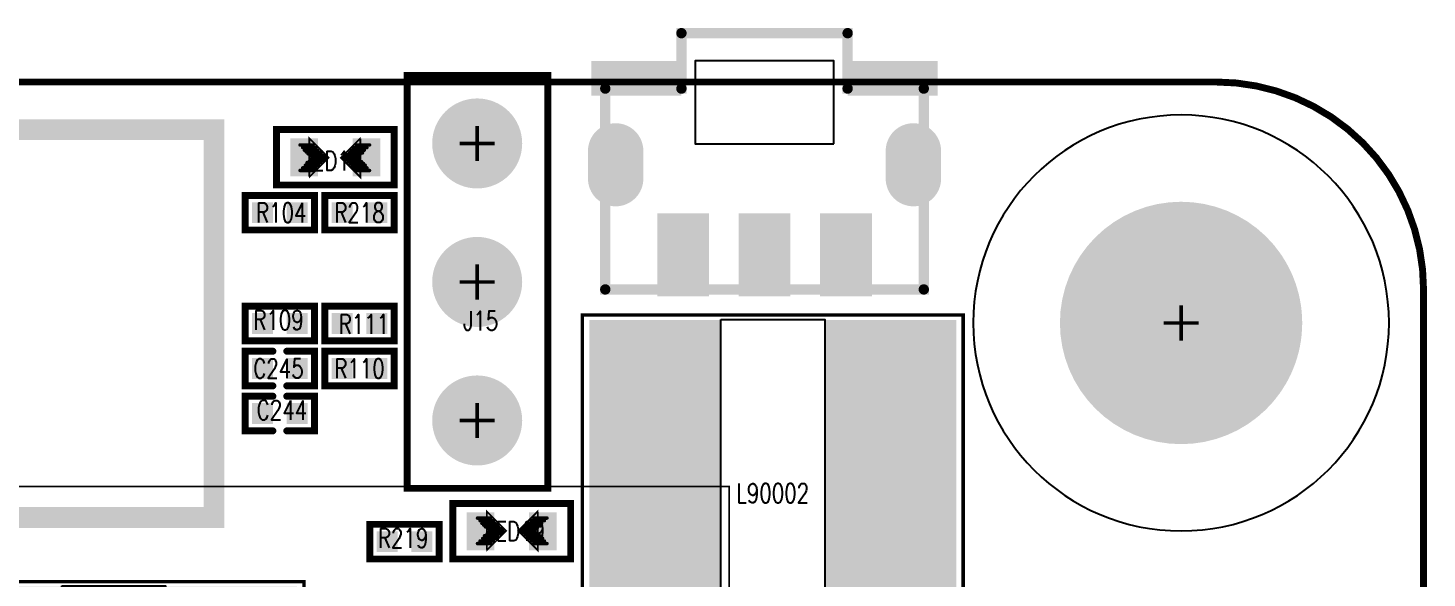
# Model space of a CAD drawing. Extents: x -54.9 to 3.9, y -25.5 to 62.3.
# Drawn here: x -16.64 to 3.57, y 54.33 to 62.27 of the extents above; entities that cross this region are included whole.
import ezdxf
from ezdxf.enums import TextEntityAlignment as Align

# ---------------------------------------------------------------- set-up
doc = ezdxf.new("R2010")
doc.units = 0
for name, pattern in [('KEEPOUT_00001000$0', [2, 1, 1]), ('TRMIDX_0', [2, 1, 1]), ('TRMIDX_1', [2, 1, 1])]:
    doc.linetypes.add(name, pattern=pattern)
for name, color, linetype in [('BOARD_OUTLINE_00', 255, 'CONTINUOUS'), ('DRIL_NPLTE_THRU_01', 3, 'CONTINUOUS'), ('DRIL_NPLTE_THRU_02', 176, 'CONTINUOUS'), ('DRIL_NPLTE_THRU_03', 222, 'CONTINUOUS'), ('DRIL_NPLTE_THRU_04', 34, 'CONTINUOUS'), ('DRIL_NPLTE_THRU_05', 171, 'CONTINUOUS'), ('DRIL_NPLTE_THRU_06', 186, 'CONTINUOUS'), ('DRIL_NPLTE_THRU_07', 6, 'CONTINUOUS'), ('DRIL_NPLTE_THRU_08', 2, 'CONTINUOUS'), ('DRIL_PLTE_THRU_01', 3, 'CONTINUOUS'), ('DRIL_PLTE_THRU_02', 176, 'CONTINUOUS'), ('DRIL_PLTE_THRU_03', 222, 'CONTINUOUS'), ('DRIL_PLTE_THRU_04', 34, 'CONTINUOUS'), ('DRIL_PLTE_THRU_05', 171, 'CONTINUOUS'), ('DRIL_PLTE_THRU_06', 186, 'CONTINUOUS'), ('DRIL_PLTE_THRU_07', 6, 'CONTINUOUS'), ('DRIL_PLTE_THRU_08', 2, 'CONTINUOUS'), ('DRIL_SYMBOL', 255, 'CONTINUOUS'), ('KEEPOUT_-1', 255, 'CONTINUOUS'), ('KEEPOUT_01', 4, 'CONTINUOUS'), ('PADS_BOT', 56, 'CONTINUOUS'), ('PADS_INNER', 96, 'CONTINUOUS'), ('PADS_TOP', 96, 'CONTINUOUS'), ('PADS_XR_122', 3, 'CONTINUOUS'), ('PADS_XR_123', 3, 'CONTINUOUS'), ('PART_NAME_126', 6, 'CONTINUOUS'), ('PART_TOP_2DLINE_01', 254, 'CONTINUOUS'), ('PART_TOP_2DLINE_126', 254, 'CONTINUOUS'), ('PART_TOP_COPPER_01', 254, 'CONTINUOUS')]:
    doc.layers.add(name, color=color, linetype=linetype)
doc.styles.add('W0$04', font='simplex', dxfattribs={"width": 0.75})

# ---------------------------------------------------------------- blocks, each defined once
blk = doc.blocks.new('BOARD_1')
at = {"layer": 'BOARD_OUTLINE_00', "const_width": 0.1}
blk.add_lwpolyline([(2.96515, 77.63739, 0.41421356), (-0.03411, 74.63813), (-0.03411, -4.3651, 0.41421356), (2.96515, -7.36436), (52.96851, -7.36436, 0.41421356), (55.96777, -4.3651), (55.96777, 74.63813, 0.41421356), (52.96851, 77.63739)], format="xyb", close=True, dxfattribs=at)
blk = doc.blocks.new('PART_BODY_TOP_22')
at = {"layer": 'KEEPOUT_-1', "linetype": 'KEEPOUT_00001000$0'}
blk.add_lwpolyline([(-3.003, 0, 1), (3.003, 0, 1)], format="xyb", close=True, dxfattribs=at)
at = {"layer": 'KEEPOUT_01', "linetype": 'KEEPOUT_00001000$0'}
blk.add_lwpolyline([(-3.003, 0, 1), (3.003, 0, 1)], format="xyb", close=True, dxfattribs=at)
blk = doc.blocks.new('DRIL_SYMBOL_3$5')
at = {"layer": 'DRIL_SYMBOL', "const_width": 0.0508}
for points in [[(0, -0.254), (0, 0.254)], [(-0.254, 0), (0.254, 0)]]:
    blk.add_lwpolyline(points, dxfattribs=at)
blk = doc.blocks.new('DRIL_HOLE_3$5')
at = {"const_width": 1.75}
blk.add_lwpolyline([(-0.875, 0, 1), (0.875, 0, 1)], format="xyb", close=True, dxfattribs=at)
blk.add_blockref('DRIL_SYMBOL_3$5', (0, 0))
blk = doc.blocks.new('PAD_0')
at = {"const_width": 1.75}
blk.add_lwpolyline([(0, -0.875, 1), (0, 0.875, 1)], format="xyb", close=True, dxfattribs=at)
blk = doc.blocks.new('STK_TOP_50')
at = {"layer": 'DRIL_NPLTE_THRU_01'}
blk.add_blockref('DRIL_HOLE_3$5', (0, 0), dxfattribs=at)
at = {"layer": 'DRIL_NPLTE_THRU_02'}
blk.add_blockref('DRIL_HOLE_3$5', (0, 0), dxfattribs=at)
at = {"layer": 'DRIL_NPLTE_THRU_03'}
blk.add_blockref('DRIL_HOLE_3$5', (0, 0), dxfattribs=at)
at = {"layer": 'DRIL_NPLTE_THRU_04'}
blk.add_blockref('DRIL_HOLE_3$5', (0, 0), dxfattribs=at)
at = {"layer": 'DRIL_NPLTE_THRU_05'}
blk.add_blockref('DRIL_HOLE_3$5', (0, 0), dxfattribs=at)
at = {"layer": 'DRIL_NPLTE_THRU_06'}
blk.add_blockref('DRIL_HOLE_3$5', (0, 0), dxfattribs=at)
at = {"layer": 'DRIL_NPLTE_THRU_07'}
blk.add_blockref('DRIL_HOLE_3$5', (0, 0), dxfattribs=at)
at = {"layer": 'DRIL_NPLTE_THRU_08'}
blk.add_blockref('DRIL_HOLE_3$5', (0, 0), dxfattribs=at)
at = {"layer": 'PADS_BOT'}
blk.add_blockref('PAD_0', (0, 0), dxfattribs=at)
at = {"layer": 'PADS_INNER'}
blk.add_blockref('PAD_0', (0, 0), dxfattribs=at)
at = {"layer": 'PADS_TOP'}
blk.add_blockref('PAD_0', (0, 0), dxfattribs=at)
blk = doc.blocks.new('SYM_TOP_42')
for name in ['PART_BODY_TOP_22', 'STK_TOP_50']:
    blk.add_blockref(name, (0, 0))
blk = doc.blocks.new('PART_TOP_0')
blk.add_blockref('SYM_TOP_42', (0, 0))
blk = doc.blocks.new('SMOOTH_0$1')
at = {"const_width": 0.05}
blk.add_lwpolyline([(-0.025, 0, 1), (0.025, 0, 1)], format="xyb", close=True, dxfattribs=at)
blk = doc.blocks.new('PART_BODY_TOP_166')
at = {"layer": 'PART_TOP_2DLINE_126', "const_width": 0.1}
blk.add_lwpolyline([(-0.5, 0.25), (0.5, 0.25), (0.5, -0.25), (-0.5, -0.25)], close=True, dxfattribs=at)
at = {"layer": 'PART_TOP_2DLINE_126'}
for p in [(-0.5, 0.25), (0.5, 0.25), (-0.5, -0.25), (0.5, -0.25)]:
    blk.add_blockref('SMOOTH_0$1', p, dxfattribs=at)
blk = doc.blocks.new('DRIL_HOLE_0')
blk.add_lwpolyline([(0, 0, 1), (0, 0, 1)], format="xyb", close=True)
blk = doc.blocks.new('PAD_1')
blk.add_lwpolyline([(0, 0, 1), (0, 0, 1)], format="xyb", close=True)
blk = doc.blocks.new('PAD_13')
at = {"const_width": 0.3}
blk.add_lwpolyline([(-0.15, 0), (0.15, 0)], dxfattribs=at)
blk = doc.blocks.new('STK_TOP_408')
at = {"layer": 'DRIL_NPLTE_THRU_01'}
blk.add_blockref('DRIL_HOLE_0', (0, 0), dxfattribs=at)
at = {"layer": 'DRIL_NPLTE_THRU_02'}
blk.add_blockref('DRIL_HOLE_0', (0, 0), dxfattribs=at)
at = {"layer": 'DRIL_NPLTE_THRU_03'}
blk.add_blockref('DRIL_HOLE_0', (0, 0), dxfattribs=at)
at = {"layer": 'DRIL_NPLTE_THRU_04'}
blk.add_blockref('DRIL_HOLE_0', (0, 0), dxfattribs=at)
at = {"layer": 'DRIL_NPLTE_THRU_05'}
blk.add_blockref('DRIL_HOLE_0', (0, 0), dxfattribs=at)
at = {"layer": 'DRIL_NPLTE_THRU_06'}
blk.add_blockref('DRIL_HOLE_0', (0, 0), dxfattribs=at)
at = {"layer": 'DRIL_NPLTE_THRU_07'}
blk.add_blockref('DRIL_HOLE_0', (0, 0), dxfattribs=at)
at = {"layer": 'DRIL_NPLTE_THRU_08'}
blk.add_blockref('DRIL_HOLE_0', (0, 0), dxfattribs=at)
at = {"layer": 'PADS_BOT'}
blk.add_blockref('PAD_1', (0, 0), dxfattribs=at)
at = {"layer": 'PADS_INNER'}
blk.add_blockref('PAD_1', (0, 0), dxfattribs=at)
at = {"layer": 'PADS_TOP'}
blk.add_blockref('PAD_13', (0, 0), dxfattribs=at)
blk = doc.blocks.new('SYM_TOP_5')
for name, p in [('PART_BODY_TOP_166', (0, 0)), ('STK_TOP_408', (-0.25, 0)), ('STK_TOP_408', (0.25, 0))]:
    blk.add_blockref(name, p)
blk = doc.blocks.new('PART_TOP_7')
blk.add_blockref('SYM_TOP_5', (0, 0))
at = {"layer": 'PART_NAME_126', "style": 'W0$04', "width": 0.75}
blk.add_text('R109', height=0.28, rotation=180, dxfattribs=at).set_placement((0.02, -0.05), align=Align.MIDDLE_CENTER)
blk = doc.blocks.new('SMOOTH_0$0508')
at = {"const_width": 0.0254}
blk.add_lwpolyline([(-0.0127, 0, 1), (0.0127, 0, 1)], format="xyb", close=True, dxfattribs=at)
blk = doc.blocks.new('PART_BODY_TOP_170')
at = {"layer": 'KEEPOUT_01', "linetype": 'KEEPOUT_00001000$0'}
blk.add_lwpolyline([(-0.75, 2.51), (0.75, 2.51), (0.75, -2.5), (-0.75, -2.5)], close=True, dxfattribs=at)
at = {"layer": 'PART_TOP_2DLINE_126', "const_width": 0.0508}
blk.add_lwpolyline([(-2.75207, 2.572), (2.74793, 2.572), (2.74793, -2.573), (-2.75207, -2.573)], close=True, dxfattribs=at)
at = {"layer": 'PART_TOP_2DLINE_126'}
for p in [(-2.75207, 2.572), (2.74793, 2.572), (-2.75207, -2.573), (2.74793, -2.573)]:
    blk.add_blockref('SMOOTH_0$0508', p, dxfattribs=at)
blk = doc.blocks.new('PAD_16')
at = {"const_width": 1.9}
blk.add_lwpolyline([(-2.5, 0), (2.5, 0)], dxfattribs=at)
blk = doc.blocks.new('STK_TOP_427')
at = {"layer": 'DRIL_PLTE_THRU_01'}
blk.add_blockref('DRIL_HOLE_0', (0, 0), dxfattribs=at)
at = {"layer": 'DRIL_PLTE_THRU_02'}
blk.add_blockref('DRIL_HOLE_0', (0, 0), dxfattribs=at)
at = {"layer": 'DRIL_PLTE_THRU_03'}
blk.add_blockref('DRIL_HOLE_0', (0, 0), dxfattribs=at)
at = {"layer": 'DRIL_PLTE_THRU_04'}
blk.add_blockref('DRIL_HOLE_0', (0, 0), dxfattribs=at)
at = {"layer": 'DRIL_PLTE_THRU_05'}
blk.add_blockref('DRIL_HOLE_0', (0, 0), dxfattribs=at)
at = {"layer": 'DRIL_PLTE_THRU_06'}
blk.add_blockref('DRIL_HOLE_0', (0, 0), dxfattribs=at)
at = {"layer": 'DRIL_PLTE_THRU_07'}
blk.add_blockref('DRIL_HOLE_0', (0, 0), dxfattribs=at)
at = {"layer": 'DRIL_PLTE_THRU_08'}
blk.add_blockref('DRIL_HOLE_0', (0, 0), dxfattribs=at)
at = {"layer": 'PADS_BOT'}
blk.add_blockref('PAD_1', (0, 0), dxfattribs=at)
at = {"layer": 'PADS_INNER'}
blk.add_blockref('PAD_1', (0, 0), dxfattribs=at)
at = {"layer": 'PADS_TOP', "rotation": 90}
blk.add_blockref('PAD_16', (0, 0), dxfattribs=at)
blk = doc.blocks.new('SYM_TOP_15')
for name, p in [('STK_TOP_427', (-1.7, 0)), ('STK_TOP_427', (1.7, 0)), ('PART_BODY_TOP_170', (0, 0))]:
    blk.add_blockref(name, p)
blk = doc.blocks.new('PART_TOP_23')
blk.add_blockref('SYM_TOP_15', (0, 0))
at = {"layer": 'PART_NAME_126', "style": 'W0$04', "width": 0.75}
blk.add_text('L14', height=0.28, dxfattribs=at).set_placement((-0.00207, -0.0005), align=Align.MIDDLE_CENTER)
blk = doc.blocks.new('PART_BODY_TOP_164')
at = {"layer": 'PART_TOP_2DLINE_126', "const_width": 0.1}
for points in [[(-0.1, 0.25), (-0.5, 0.25), (-0.5, -0.25), (-0.1, -0.25)], [(0.1, 0.25), (0.5, 0.25), (0.5, -0.25), (0.1, -0.25)]]:
    blk.add_lwpolyline(points, dxfattribs=at)
at = {"layer": 'PART_TOP_2DLINE_126'}
for p in [(-0.5, 0.25), (-0.1, 0.25), (0.1, 0.25), (0.5, 0.25), (-0.5, -0.25), (-0.1, -0.25), (0.1, -0.25), (0.5, -0.25)]:
    blk.add_blockref('SMOOTH_0$1', p, dxfattribs=at)
blk = doc.blocks.new('SYM_TOP_9')
for name, p in [('PART_BODY_TOP_164', (0, 0)), ('STK_TOP_408', (-0.25, 0)), ('STK_TOP_408', (0.25, 0))]:
    blk.add_blockref(name, p)
blk = doc.blocks.new('PART_TOP_124')
blk.add_blockref('SYM_TOP_9', (0, 0))
at = {"layer": 'PART_NAME_126', "style": 'W0$04', "width": 0.75}
blk.add_text('C244', height=0.28, rotation=180, dxfattribs=at).set_placement((-0.03, -0.05), align=Align.MIDDLE_CENTER)
blk = doc.blocks.new('PART_TOP_320')
blk.add_blockref('SYM_TOP_9', (0, 0))
at = {"layer": 'PART_NAME_126', "style": 'W0$04', "width": 0.75}
blk.add_text('C245', height=0.28, rotation=180, dxfattribs=at).set_placement((0.02, 0), align=Align.MIDDLE_CENTER)
blk = doc.blocks.new('SMOOTH_0$0254')
at = {"const_width": 0.0127}
blk.add_lwpolyline([(-0.00635, 0, 1), (0.00635, 0, 1)], format="xyb", close=True, dxfattribs=at)
blk = doc.blocks.new('PART_BODY_TOP_29')
at = {"layer": 'PART_TOP_2DLINE_126', "const_width": 0.1}
blk.add_lwpolyline([(0.85, -0.4), (0.85, 0.4), (-0.85, 0.4), (-0.85, -0.4)], close=True, dxfattribs=at)
at = {"layer": 'PART_TOP_COPPER_01', "linetype": 'TRMIDX_0', "const_width": 0.0508}
for points in [[(-0.3048, 0.1905), (-0.4953, 0.1905)], [(-0.2667, 0.1524), (-0.4572, 0.1524)], [(-0.2413, 0.1143), (-0.4318, 0.1143)], [(-0.2159, 0.0889), (-0.4064, 0.0889)], [(-0.1905, 0.0635), (-0.381, 0.0635)], [(-0.1524, 0.0381), (-0.3429, 0.0381)], [(-0.1397, -0.0127), (-0.3302, -0.0127)], [(-0.127, 0.0127), (-0.3175, 0.0127)], [(-0.3048, -0.1778), (-0.4953, -0.1778)], [(-0.2667, -0.1397), (-0.4572, -0.1397)], [(-0.2286, -0.1016), (-0.4191, -0.1016)], [(-0.2032, -0.0635), (-0.3937, -0.0635)], [(-0.1651, -0.0381), (-0.3556, -0.0381)]]:
    blk.add_lwpolyline(points, dxfattribs=at)
at = {"layer": 'PART_TOP_COPPER_01', "linetype": 'TRMIDX_0', "const_width": 0.0254}
for points in [[(-0.3556, -0.2667), (-0.08255, 0.00635), (-0.36195, 0.28575), (-0.36195, -0.254), (-0.3556, -0.254)], [(-0.3048, -0.1651), (-0.1397, 0), (-0.31115, 0.17145), (-0.31115, -0.1524), (-0.3048, -0.1524)]]:
    blk.add_lwpolyline(points, close=True, dxfattribs=at)
at = {"layer": 'PART_TOP_COPPER_01', "linetype": 'TRMIDX_1', "const_width": 0.0254}
for points in [[(0.3683, 0.2794), (0.09525, 0.00635), (0.37465, -0.27305), (0.37465, 0.2667), (0.3683, 0.2667)], [(0.3175, 0.1778), (0.1524, 0.0127), (0.32385, -0.15875), (0.32385, 0.1651), (0.3175, 0.1651)]]:
    blk.add_lwpolyline(points, close=True, dxfattribs=at)
at = {"layer": 'PART_TOP_COPPER_01', "linetype": 'TRMIDX_1', "const_width": 0.0508}
for points in [[(0.3175, 0.1905), (0.508, 0.1905)], [(0.1397, 0), (0.3302, 0)], [(0.1524, 0.0254), (0.3429, 0.0254)], [(0.1651, -0.0254), (0.3556, -0.0254)], [(0.1778, 0.0508), (0.3683, 0.0508)], [(0.2159, 0.0762), (0.4064, 0.0762)], [(0.2413, 0.1143), (0.4318, 0.1143)], [(0.2794, 0.1524), (0.4699, 0.1524)], [(0.2032, -0.0508), (0.3937, -0.0508)], [(0.2286, -0.0762), (0.4191, -0.0762)], [(0.254, -0.1016), (0.4445, -0.1016)], [(0.2794, -0.1397), (0.4699, -0.1397)], [(0.3175, -0.1778), (0.508, -0.1778)]]:
    blk.add_lwpolyline(points, dxfattribs=at)
at = {"layer": 'PART_TOP_2DLINE_126'}
for p in [(-0.85, 0.4), (0.85, 0.4), (-0.85, -0.4), (0.85, -0.4)]:
    blk.add_blockref('SMOOTH_0$1', p, dxfattribs=at)
at = {"layer": 'PART_TOP_COPPER_01'}
for name, p in [('SMOOTH_0$0508', (-0.4953, 0.1905)), ('SMOOTH_0$0254', (-0.36195, 0.28575)), ('SMOOTH_0$0508', (-0.3048, 0.1905)), ('SMOOTH_0$0508', (0.3175, 0.1905)), ('SMOOTH_0$0254', (0.3683, 0.2794)), ('SMOOTH_0$0254', (0.3683, 0.2667)), ('SMOOTH_0$0254', (0.37465, 0.2667)), ('SMOOTH_0$0508', (0.508, 0.1905)), ('SMOOTH_0$0508', (-0.4572, 0.1524)), ('SMOOTH_0$0508', (-0.4318, 0.1143)), ('SMOOTH_0$0508', (-0.4064, 0.0889)), ('SMOOTH_0$0508', (-0.381, 0.0635)), ('SMOOTH_0$0508', (-0.3429, 0.0381)), ('SMOOTH_0$0508', (-0.3302, -0.0127)), ('SMOOTH_0$0508', (-0.3175, 0.0127)), ('SMOOTH_0$0254', (-0.31115, 0.17145)), ('SMOOTH_0$0508', (-0.2667, 0.1524)), ('SMOOTH_0$0508', (-0.2413, 0.1143)), ('SMOOTH_0$0508', (-0.2159, 0.0889)), ('SMOOTH_0$0508', (-0.1905, 0.0635)), ('SMOOTH_0$0508', (-0.1524, 0.0381)), ('SMOOTH_0$0508', (-0.1397, -0.0127)), ('SMOOTH_0$0508', (-0.127, 0.0127)), ('SMOOTH_0$0254', (-0.1397, 0)), ('SMOOTH_0$0254', (-0.08255, 0.00635)), ('SMOOTH_0$0254', (0.09525, 0.00635)), ('SMOOTH_0$0508', (0.1397, 0)), ('SMOOTH_0$0508', (0.1524, 0.0254)), ('SMOOTH_0$0254', (0.1524, 0.0127)), ('SMOOTH_0$0508', (0.1651, -0.0254)), ('SMOOTH_0$0508', (0.1778, 0.0508)), ('SMOOTH_0$0508', (0.2159, 0.0762)), ('SMOOTH_0$0508', (0.2413, 0.1143)), ('SMOOTH_0$0508', (0.2794, 0.1524)), ('SMOOTH_0$0254', (0.3175, 0.1778)), ('SMOOTH_0$0254', (0.3175, 0.1651)), ('SMOOTH_0$0508', (0.3302, 0)), ('SMOOTH_0$0254', (0.32385, 0.1651)), ('SMOOTH_0$0508', (0.3429, 0.0254)), ('SMOOTH_0$0508', (0.3556, -0.0254)), ('SMOOTH_0$0508', (0.3683, 0.0508)), ('SMOOTH_0$0508', (0.4064, 0.0762)), ('SMOOTH_0$0508', (0.4318, 0.1143)), ('SMOOTH_0$0508', (0.4699, 0.1524)), ('SMOOTH_0$0508', (-0.4953, -0.1778)), ('SMOOTH_0$0508', (-0.4572, -0.1397)), ('SMOOTH_0$0508', (-0.4191, -0.1016)), ('SMOOTH_0$0508', (-0.3937, -0.0635)), ('SMOOTH_0$0508', (-0.3556, -0.0381)), ('SMOOTH_0$0508', (-0.3048, -0.1778)), ('SMOOTH_0$0254', (-0.31115, -0.1524)), ('SMOOTH_0$0254', (-0.3048, -0.1524)), ('SMOOTH_0$0254', (-0.3048, -0.1651)), ('SMOOTH_0$0508', (-0.2667, -0.1397)), ('SMOOTH_0$0508', (-0.2286, -0.1016)), ('SMOOTH_0$0508', (-0.2032, -0.0635)), ('SMOOTH_0$0508', (-0.1651, -0.0381)), ('SMOOTH_0$0508', (0.2032, -0.0508)), ('SMOOTH_0$0508', (0.2286, -0.0762)), ('SMOOTH_0$0508', (0.254, -0.1016)), ('SMOOTH_0$0508', (0.2794, -0.1397)), ('SMOOTH_0$0508', (0.3175, -0.1778)), ('SMOOTH_0$0254', (0.32385, -0.15875)), ('SMOOTH_0$0508', (0.3937, -0.0508)), ('SMOOTH_0$0508', (0.4191, -0.0762)), ('SMOOTH_0$0508', (0.4445, -0.1016)), ('SMOOTH_0$0508', (0.4699, -0.1397)), ('SMOOTH_0$0508', (0.508, -0.1778)), ('SMOOTH_0$0254', (-0.36195, -0.254)), ('SMOOTH_0$0254', (-0.3556, -0.254)), ('SMOOTH_0$0254', (-0.3556, -0.2667)), ('SMOOTH_0$0254', (0.37465, -0.27305))]:
    blk.add_blockref(name, p, dxfattribs=at)
blk = doc.blocks.new('PAD_18')
at = {"const_width": 0.4}
blk.add_lwpolyline([(-0.275, 0), (0.275, 0)], dxfattribs=at)
blk = doc.blocks.new('STK_TOP_121')
at = {"layer": 'DRIL_PLTE_THRU_01'}
blk.add_blockref('DRIL_HOLE_0', (0, 0), dxfattribs=at)
at = {"layer": 'DRIL_PLTE_THRU_02'}
blk.add_blockref('DRIL_HOLE_0', (0, 0), dxfattribs=at)
at = {"layer": 'DRIL_PLTE_THRU_03'}
blk.add_blockref('DRIL_HOLE_0', (0, 0), dxfattribs=at)
at = {"layer": 'DRIL_PLTE_THRU_04'}
blk.add_blockref('DRIL_HOLE_0', (0, 0), dxfattribs=at)
at = {"layer": 'DRIL_PLTE_THRU_05'}
blk.add_blockref('DRIL_HOLE_0', (0, 0), dxfattribs=at)
at = {"layer": 'DRIL_PLTE_THRU_06'}
blk.add_blockref('DRIL_HOLE_0', (0, 0), dxfattribs=at)
at = {"layer": 'DRIL_PLTE_THRU_07'}
blk.add_blockref('DRIL_HOLE_0', (0, 0), dxfattribs=at)
at = {"layer": 'DRIL_PLTE_THRU_08'}
blk.add_blockref('DRIL_HOLE_0', (0, 0), dxfattribs=at)
at = {"layer": 'PADS_BOT'}
blk.add_blockref('PAD_1', (0, 0), dxfattribs=at)
at = {"layer": 'PADS_INNER'}
blk.add_blockref('PAD_1', (0, 0), dxfattribs=at)
at = {"layer": 'PADS_TOP', "rotation": 90}
blk.add_blockref('PAD_18', (0, 0), dxfattribs=at)
blk = doc.blocks.new('SYM_TOP_22')
for name, p in [('PART_BODY_TOP_29', (0, 0)), ('STK_TOP_121', (-0.45, 0)), ('STK_TOP_121', (0.45, 0))]:
    blk.add_blockref(name, p)
blk = doc.blocks.new('PART_TOP_405')
blk.add_blockref('SYM_TOP_22', (0, 0))
at = {"layer": 'PART_NAME_126', "style": 'W0$04', "width": 0.75}
blk.add_text('ED18', height=0.28, rotation=180, dxfattribs=at).set_placement((-0.03, 0.05), align=Align.MIDDLE_CENTER)
blk = doc.blocks.new('PART_TOP_412')
blk.add_blockref('SYM_TOP_22', (0, 0))
at = {"layer": 'PART_NAME_126', "style": 'W0$04', "width": 0.75}
blk.add_text('ED19', height=0.28, dxfattribs=at).set_placement((0.12, 0), align=Align.MIDDLE_CENTER)
blk = doc.blocks.new('SMOOTH_0$3')
at = {"const_width": 0.15}
blk.add_lwpolyline([(-0.075, 0, 1), (0.075, 0, 1)], format="xyb", close=True, dxfattribs=at)
blk = doc.blocks.new('PART_BODY_TOP_174')
at = {"layer": 'PART_TOP_2DLINE_126', "const_width": 0.3}
blk.add_lwpolyline([(-3.55, 1.25), (17.5, 1.25), (17.5, -4.35), (-3.55, -4.35)], close=True, dxfattribs=at)
at = {"layer": 'PART_TOP_2DLINE_126'}
for p in [(-3.55, 1.25), (-3.55, -4.35)]:
    blk.add_blockref('SMOOTH_0$3', p, dxfattribs=at)
blk = doc.blocks.new('SYM_TOP_39')
blk.add_blockref('PART_BODY_TOP_174', (0, 0))
blk = doc.blocks.new('PART_TOP_415')
blk.add_blockref('SYM_TOP_39', (0, 0))
blk = doc.blocks.new('PART_TOP_422')
blk.add_blockref('SYM_TOP_15', (0, 0))
at = {"layer": 'PART_NAME_126', "style": 'W0$04', "width": 0.75}
blk.add_text('L90002', height=0.28, dxfattribs=at).set_placement((-0.00207, -0.0005), align=Align.MIDDLE_CENTER)
blk = doc.blocks.new('PART_BODY_TOP_165')
at = {"layer": 'PART_TOP_2DLINE_126', "const_width": 0.0254}
blk.add_lwpolyline([(-10.97, 4.84), (10.97, 4.84), (10.97, -31.58), (-10.97, -31.58)], close=True, dxfattribs=at)
at = {"layer": 'PART_TOP_2DLINE_126'}
blk.add_blockref('SMOOTH_0$0254', (10.97, -31.58), dxfattribs=at)
blk = doc.blocks.new('SYM_TOP_48')
blk.add_blockref('PART_BODY_TOP_165', (0, 0))
blk = doc.blocks.new('PART_TOP_432')
blk.add_blockref('SYM_TOP_48', (0, 0))
blk = doc.blocks.new('PART_TOP_506')
blk.add_blockref('SYM_TOP_5', (0, 0))
at = {"layer": 'PART_NAME_126', "style": 'W0$04', "width": 0.75}
blk.add_text('R104', height=0.28, dxfattribs=at).set_placement((0.02, 0), align=Align.MIDDLE_CENTER)
blk = doc.blocks.new('PART_TOP_508')
blk.add_blockref('SYM_TOP_5', (0, 0))
at = {"layer": 'PART_NAME_126', "style": 'W0$04', "width": 0.75}
blk.add_text('R110', height=0.28, dxfattribs=at).set_placement((0, 0), align=Align.MIDDLE_CENTER)
blk = doc.blocks.new('PART_TOP_617')
blk.add_blockref('SYM_TOP_5', (0, 0))
at = {"layer": 'PART_NAME_126', "style": 'W0$04', "width": 0.75}
blk.add_text('R219', height=0.28, rotation=180, dxfattribs=at).set_placement((0.02, -0.05), align=Align.MIDDLE_CENTER)
blk = doc.blocks.new('PART_BODY_TOP_193')
at = {"layer": 'PART_TOP_2DLINE_126', "const_width": 0.1}
blk.add_lwpolyline([(-1.01, 0.98), (1.02, 0.98), (1.02, -4.98), (-1.01, -4.98)], close=True, dxfattribs=at)
at = {"layer": 'PART_TOP_2DLINE_126'}
for p in [(-1.01, 0.98), (1.02, 0.98), (-1.01, -4.98), (1.02, -4.98)]:
    blk.add_blockref('SMOOTH_0$1', p, dxfattribs=at)
blk = doc.blocks.new('DRIL_SYMBOL_0$8')
at = {"layer": 'DRIL_SYMBOL', "const_width": 0.0508}
for points in [[(0, -0.254), (0, 0.254)], [(-0.254, 0), (0.254, 0)]]:
    blk.add_lwpolyline(points, dxfattribs=at)
blk = doc.blocks.new('DRIL_HOLE_0$8')
at = {"const_width": 0.4}
blk.add_lwpolyline([(-0.2, 0, 1), (0.2, 0, 1)], format="xyb", close=True, dxfattribs=at)
blk.add_blockref('DRIL_SYMBOL_0$8', (0, 0))
blk = doc.blocks.new('PAD_27')
at = {"const_width": 0.65}
blk.add_lwpolyline([(0, -0.325, 1), (0, 0.325, 1)], format="xyb", close=True, dxfattribs=at)
blk = doc.blocks.new('STK_TOP_495')
at = {"layer": 'DRIL_PLTE_THRU_01'}
blk.add_blockref('DRIL_HOLE_0$8', (0, 0), dxfattribs=at)
at = {"layer": 'DRIL_PLTE_THRU_02'}
blk.add_blockref('DRIL_HOLE_0$8', (0, 0), dxfattribs=at)
at = {"layer": 'DRIL_PLTE_THRU_03'}
blk.add_blockref('DRIL_HOLE_0$8', (0, 0), dxfattribs=at)
at = {"layer": 'DRIL_PLTE_THRU_04'}
blk.add_blockref('DRIL_HOLE_0$8', (0, 0), dxfattribs=at)
at = {"layer": 'DRIL_PLTE_THRU_05'}
blk.add_blockref('DRIL_HOLE_0$8', (0, 0), dxfattribs=at)
at = {"layer": 'DRIL_PLTE_THRU_06'}
blk.add_blockref('DRIL_HOLE_0$8', (0, 0), dxfattribs=at)
at = {"layer": 'DRIL_PLTE_THRU_07'}
blk.add_blockref('DRIL_HOLE_0$8', (0, 0), dxfattribs=at)
at = {"layer": 'DRIL_PLTE_THRU_08'}
blk.add_blockref('DRIL_HOLE_0$8', (0, 0), dxfattribs=at)
at = {"layer": 'PADS_BOT'}
blk.add_blockref('PAD_27', (0, 0), dxfattribs=at)
at = {"layer": 'PADS_INNER'}
blk.add_blockref('PAD_27', (0, 0), dxfattribs=at)
at = {"layer": 'PADS_TOP'}
blk.add_blockref('PAD_27', (0, 0), dxfattribs=at)
blk = doc.blocks.new('SYM_TOP_67')
for name, p in [('PART_BODY_TOP_193', (0, 0)), ('STK_TOP_495', (0, 0)), ('STK_TOP_495', (0, -2)), ('STK_TOP_495', (0, -4))]:
    blk.add_blockref(name, p)
blk = doc.blocks.new('PART_TOP_687')
blk.add_blockref('SYM_TOP_67', (0, 0))
at = {"layer": 'PART_NAME_126', "style": 'W0$04', "width": 0.75}
blk.add_text('J15', height=0.28, dxfattribs=at).set_placement((-0.2, -2.7))
blk = doc.blocks.new('PART_TOP_690')
blk.add_blockref('SYM_TOP_5', (0, 0))
at = {"layer": 'PART_NAME_126', "style": 'W0$04', "width": 0.75}
blk.add_text('R111', height=0.28, dxfattribs=at).set_placement((-0.3, -0.15))
blk = doc.blocks.new('PART_TOP_712')
blk.add_blockref('SYM_TOP_5', (0, 0))
at = {"layer": 'PART_NAME_126', "style": 'W0$04', "width": 0.75}
blk.add_text('R218', height=0.28, rotation=180, dxfattribs=at).set_placement((0, 0), align=Align.MIDDLE_CENTER)
blk = doc.blocks.new('SMOOTH_0$15001')
at = {"const_width": 0.075005}
blk.add_lwpolyline([(-0.037502, 0, 1), (0.037502, 0, 1)], format="xyb", close=True, dxfattribs=at)
blk = doc.blocks.new('PART_BODY_TOP_226')
at = {"layer": 'KEEPOUT_01', "linetype": 'KEEPOUT_00001000$0'}
blk.add_lwpolyline([(-1, 1.2), (-1, 0), (1, 0), (1, 1.2)], close=True, dxfattribs=at)
at = {"layer": 'PART_TOP_2DLINE_01', "const_width": 0.15}
blk.add_lwpolyline([(-1.2, -0.4), (1.2, -0.4), (1.2, 0.4), (2.3, 0.4), (2.3, 3.3), (-2.3, 3.3), (-2.3, 0.4), (-1.2, 0.4)], close=True, dxfattribs=at)
at = {"layer": 'PART_TOP_2DLINE_01'}
for p in [(-2.3, 3.3), (2.3, 3.3), (-2.3, 0.4), (-1.2, 0.4), (1.2, 0.4), (2.3, 0.4), (-1.2, -0.4), (1.2, -0.4)]:
    blk.add_blockref('SMOOTH_0$15001', p, dxfattribs=at)
blk = doc.blocks.new('PAD_70')
at = {"const_width": 0.75}
blk.add_lwpolyline([(-0.6, 0), (0.6, 0)], dxfattribs=at)
blk = doc.blocks.new('STK_TOP_625')
at = {"layer": 'DRIL_PLTE_THRU_01'}
blk.add_blockref('DRIL_HOLE_0', (0, 0), dxfattribs=at)
at = {"layer": 'DRIL_PLTE_THRU_02'}
blk.add_blockref('DRIL_HOLE_0', (0, 0), dxfattribs=at)
at = {"layer": 'DRIL_PLTE_THRU_03'}
blk.add_blockref('DRIL_HOLE_0', (0, 0), dxfattribs=at)
at = {"layer": 'DRIL_PLTE_THRU_04'}
blk.add_blockref('DRIL_HOLE_0', (0, 0), dxfattribs=at)
at = {"layer": 'DRIL_PLTE_THRU_05'}
blk.add_blockref('DRIL_HOLE_0', (0, 0), dxfattribs=at)
at = {"layer": 'DRIL_PLTE_THRU_06'}
blk.add_blockref('DRIL_HOLE_0', (0, 0), dxfattribs=at)
at = {"layer": 'DRIL_PLTE_THRU_07'}
blk.add_blockref('DRIL_HOLE_0', (0, 0), dxfattribs=at)
at = {"layer": 'DRIL_PLTE_THRU_08'}
blk.add_blockref('DRIL_HOLE_0', (0, 0), dxfattribs=at)
at = {"layer": 'PADS_BOT'}
blk.add_blockref('PAD_1', (0, 0), dxfattribs=at)
at = {"layer": 'PADS_INNER'}
blk.add_blockref('PAD_1', (0, 0), dxfattribs=at)
at = {"layer": 'PADS_TOP', "rotation": 90}
blk.add_blockref('PAD_70', (0, 0), dxfattribs=at)
at = {"layer": 'PADS_XR_122'}
blk.add_blockref('PAD_1', (0, 0), dxfattribs=at)
at = {"layer": 'PADS_XR_123', "rotation": 90}
blk.add_blockref('PAD_70', (0, 0), dxfattribs=at)
blk = doc.blocks.new('DRIL_SLOT_0001900035000000900')
at = {"const_width": 0.25}
blk.add_lwpolyline([(0.125, -0.2), (0.125, 0.2, 1), (-0.125, 0.2), (-0.125, -0.2, 1)], format="xyb", close=True, dxfattribs=at)
blk = doc.blocks.new('PAD_71')
at = {"const_width": 0.4}
blk.add_lwpolyline([(-0.2, -0.2), (0.2, -0.2, 1), (0.2, 0.2), (-0.2, 0.2, 1)], format="xyb", close=True, dxfattribs=at)
blk = doc.blocks.new('STK_TOP_626')
at = {"layer": 'DRIL_PLTE_THRU_01'}
blk.add_blockref('DRIL_SLOT_0001900035000000900', (0, 0), dxfattribs=at)
at = {"layer": 'DRIL_PLTE_THRU_02'}
blk.add_blockref('DRIL_SLOT_0001900035000000900', (0, 0), dxfattribs=at)
at = {"layer": 'DRIL_PLTE_THRU_03'}
blk.add_blockref('DRIL_SLOT_0001900035000000900', (0, 0), dxfattribs=at)
at = {"layer": 'DRIL_PLTE_THRU_04'}
blk.add_blockref('DRIL_SLOT_0001900035000000900', (0, 0), dxfattribs=at)
at = {"layer": 'DRIL_PLTE_THRU_05'}
blk.add_blockref('DRIL_SLOT_0001900035000000900', (0, 0), dxfattribs=at)
at = {"layer": 'DRIL_PLTE_THRU_06'}
blk.add_blockref('DRIL_SLOT_0001900035000000900', (0, 0), dxfattribs=at)
at = {"layer": 'DRIL_PLTE_THRU_07'}
blk.add_blockref('DRIL_SLOT_0001900035000000900', (0, 0), dxfattribs=at)
at = {"layer": 'DRIL_PLTE_THRU_08'}
blk.add_blockref('DRIL_SLOT_0001900035000000900', (0, 0), dxfattribs=at)
at = {"layer": 'PADS_BOT', "rotation": 90}
blk.add_blockref('PAD_71', (0, 0), dxfattribs=at)
at = {"layer": 'PADS_INNER', "rotation": 90}
blk.add_blockref('PAD_71', (0, 0), dxfattribs=at)
at = {"layer": 'PADS_TOP', "rotation": 90}
blk.add_blockref('PAD_71', (0, 0), dxfattribs=at)
blk = doc.blocks.new('PAD_72')
at = {"const_width": 0.5}
blk.add_lwpolyline([(-0.65, 0), (0.65, 0)], dxfattribs=at)
blk = doc.blocks.new('STK_TOP_627')
at = {"layer": 'DRIL_PLTE_THRU_01'}
blk.add_blockref('DRIL_HOLE_0', (0, 0), dxfattribs=at)
at = {"layer": 'DRIL_PLTE_THRU_02'}
blk.add_blockref('DRIL_HOLE_0', (0, 0), dxfattribs=at)
at = {"layer": 'DRIL_PLTE_THRU_03'}
blk.add_blockref('DRIL_HOLE_0', (0, 0), dxfattribs=at)
at = {"layer": 'DRIL_PLTE_THRU_04'}
blk.add_blockref('DRIL_HOLE_0', (0, 0), dxfattribs=at)
at = {"layer": 'DRIL_PLTE_THRU_05'}
blk.add_blockref('DRIL_HOLE_0', (0, 0), dxfattribs=at)
at = {"layer": 'DRIL_PLTE_THRU_06'}
blk.add_blockref('DRIL_HOLE_0', (0, 0), dxfattribs=at)
at = {"layer": 'DRIL_PLTE_THRU_07'}
blk.add_blockref('DRIL_HOLE_0', (0, 0), dxfattribs=at)
at = {"layer": 'DRIL_PLTE_THRU_08'}
blk.add_blockref('DRIL_HOLE_0', (0, 0), dxfattribs=at)
at = {"layer": 'PADS_BOT'}
blk.add_blockref('PAD_1', (0, 0), dxfattribs=at)
at = {"layer": 'PADS_INNER'}
blk.add_blockref('PAD_1', (0, 0), dxfattribs=at)
at = {"layer": 'PADS_TOP'}
blk.add_blockref('PAD_72', (0, 0), dxfattribs=at)
at = {"layer": 'PADS_XR_123'}
blk.add_blockref('PAD_72', (0, 0), dxfattribs=at)
blk = doc.blocks.new('SYM_TOP_80')
for name, p in [('STK_TOP_625', (-1.175, 2.8)), ('STK_TOP_625', (0, 2.8)), ('STK_TOP_625', (1.175, 2.8)), ('PART_BODY_TOP_226', (0, 0)), ('STK_TOP_626', (-2.15, 1.5)), ('STK_TOP_626', (2.15, 1.5)), ('STK_TOP_627', (-1.85, 0.25)), ('STK_TOP_627', (1.85, 0.25))]:
    blk.add_blockref(name, p)
blk = doc.blocks.new('PART_TOP_820')
blk.add_blockref('SYM_TOP_80', (0, 0))

msp = doc.modelspace()

# ---------------------------------------------------------------- block references
for name, p, rotation in [('PART_TOP_820', (-6, 61.792), 180), ('PART_TOP_415', (-17.502, 56.449), 180), ('PART_TOP_405', (-12.2, 60.4), 180), ('PART_TOP_712', (-11.85, 59.6), 180), ('PART_TOP_7', (-13, 58), 180), ('PART_TOP_320', (-13, 57.35), 180), ('PART_TOP_124', (-13, 56.7), 180), ('PART_TOP_432', (-38.091, 44.676), 90), ('PART_TOP_617', (-11.2, 54.85), 180)]:
    msp.add_blockref(name, p, dxfattribs=dict(rotation=rotation))
for name, p in [('PART_TOP_687', (-10.15, 60.6)), ('BOARD_1', (-52.45, -16.15)), ('PART_TOP_0', (0.016, 58.008)), ('PART_TOP_506', (-13, 59.6)), ('PART_TOP_422', (-5.88, 55.55)), ('PART_TOP_690', (-11.85, 58)), ('PART_TOP_508', (-11.85, 57.35)), ('PART_TOP_412', (-9.65, 55)), ('PART_TOP_23', (-15.4, 51.7))]:
    msp.add_blockref(name, p)

doc.saveas('drawing.dxf')
